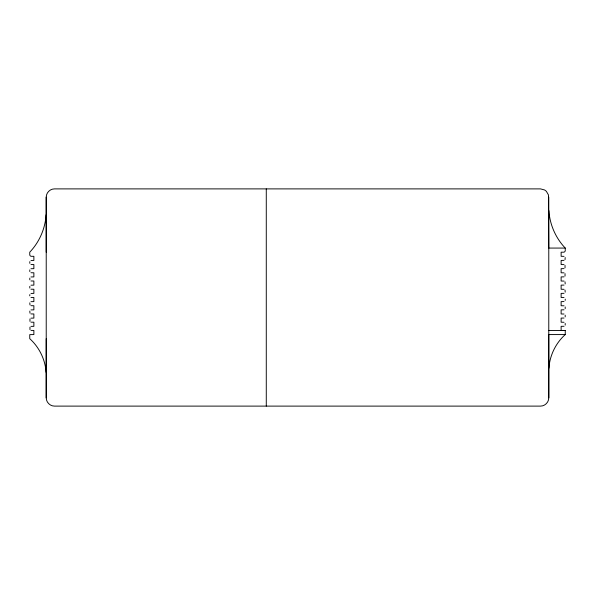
<?xml version="1.0" encoding="UTF-8"?>
<svg xmlns="http://www.w3.org/2000/svg" width="595" height="595" viewBox="0 0 595 595"><rect width="100%" height="100%" fill="white"/><g stroke="black" fill="none" stroke-linecap="round" stroke-linejoin="round"><path stroke-width="0.89" d="M548.776 330.456L565.25 330.456L565.25 334.576L548.776 334.576L548.776 397.869C548.798 402.279 544.946 406.14 540.535 406.11L54.465 406.11C50.054 406.14 46.202 402.279 46.224 397.869L46.224 338.689M46.224 252.191L46.224 197.131C46.202 192.721 50.054 188.86 54.465 188.89L540.535 188.89L544.656 189.991L546.359 191.3L548.493 194.996L548.776 248.07L565.25 248.07L565.25 250.54A1.651 1.651 0 0 1 563.599 252.191L561.13 252.191L561.13 256.311L564.03 256.363M46.105 214.78C45.235 228.659 39.344 242.128 29.75 252.191L29.75 254.66A1.651 1.651 0 0 0 31.401 256.311L33.87 256.311L33.87 260.424L30.97 260.484M548.895 368.171C549.765 355.416 555.745 343.122 565.25 334.576M29.809 261.651L29.809 263.325M29.809 269.885L29.809 271.565M29.809 278.125L29.809 279.799M29.809 286.366L29.809 288.039M29.809 294.599L29.75 295.849M29.809 302.84L29.973 304.915M29.809 311.081L29.973 313.156M565.191 283.919L565.027 281.844M565.191 292.16L565.027 290.085M565.191 300.401L565.25 299.151M565.191 308.634L565.191 306.961M565.191 316.875L565.191 315.201M565.191 325.115L565.191 323.435M29.973 318.92L29.973 321.389M29.973 327.161L29.973 329.63M565.027 259.606L565.191 257.531M565.027 267.839L565.027 265.37M565.027 276.08L565.027 273.611M30.97 268.724L33.87 268.665L33.87 264.544L30.97 264.492M30.97 276.958L33.87 276.906L33.87 272.785L30.97 272.726M30.97 285.198L33.87 285.139L33.87 281.026L30.97 280.966M30.97 293.439L33.87 293.38L33.87 289.259L30.97 289.207M30.97 301.672L33.87 301.62L33.87 297.5L30.97 297.441M30.97 309.913L33.87 309.861L33.87 305.741L30.97 305.681M30.97 318.154L33.87 318.094L33.87 313.974L30.97 313.922M30.97 326.387L33.87 326.335L33.87 322.215L30.97 322.163M564.03 260.372L561.13 260.424L561.13 264.544L564.03 264.604M564.03 268.613L561.13 268.665L561.13 272.785L564.03 272.837M564.03 276.846L561.13 276.906L561.13 281.026L564.03 281.078M564.03 285.087L561.13 285.139L561.13 289.259L564.03 289.319M564.03 293.328L561.13 293.38L561.13 297.5L564.03 297.56M564.03 301.561L561.13 301.62L561.13 305.741L564.03 305.793M564.03 309.802L561.13 309.861L561.13 313.974L564.03 314.034M564.03 318.042L561.13 318.094L561.13 322.215L564.03 322.274M564.03 326.276L561.13 326.335L561.13 330.456L565.25 330.456M30.97 330.396L33.87 330.456L33.87 334.576L29.75 334.628L29.75 338.689C39.255 347.242 45.235 359.529 46.105 372.284M565.25 248.07C555.656 238.007 549.765 224.538 548.895 210.66M548.776 197.131L548.776 397.869M266.277 188.89L266.277 406.11M46.224 197.131L46.224 397.869"/></g></svg>
